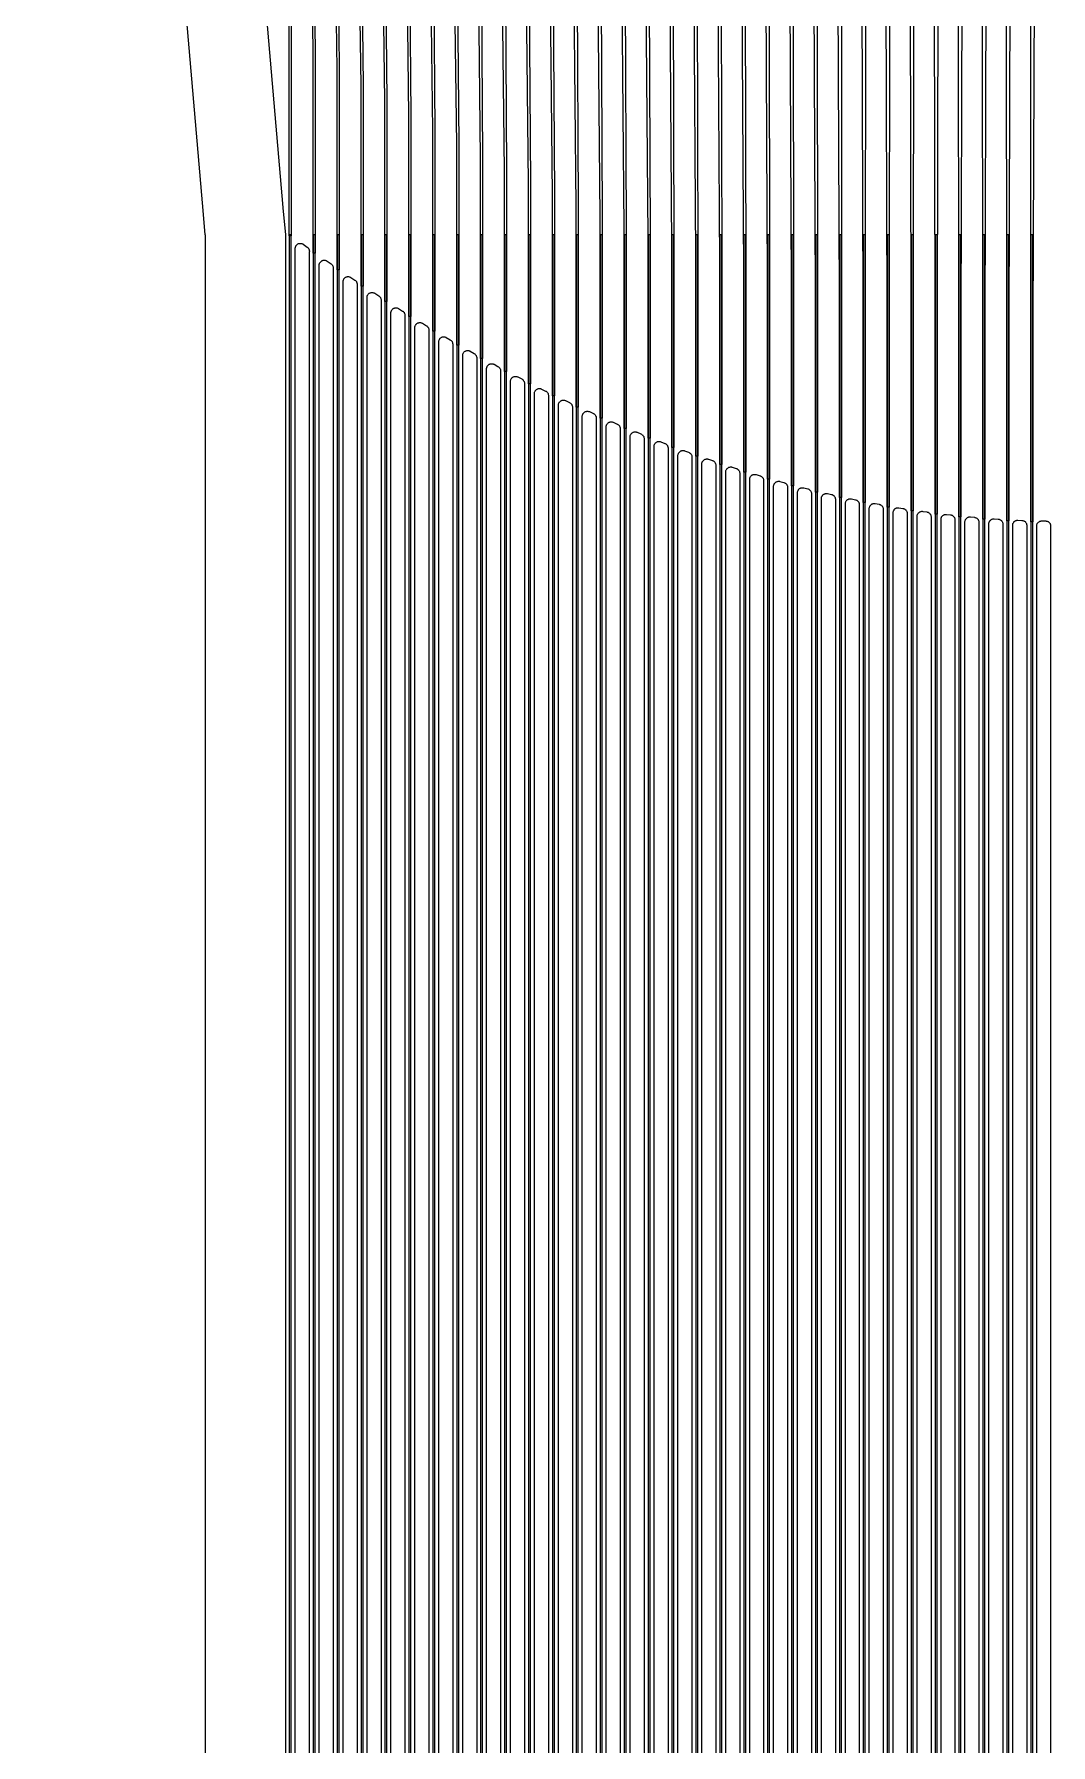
# Model space of a CAD drawing. Header units: metres. Extents: x -1805 to 1655, y -683 to 39617.
# Drawn here: x -1030 to -10, y 7921 to 9638 of the extents above; entities that cross this region are included whole.
import ezdxf

# ---------------------------------------------------------------- set-up
doc = ezdxf.new("R2010")
doc.units = ezdxf.units.M
doc.layers.add('Etching', color=5, linetype='CONTINUOUS')
doc.layers.add('Metal', color=4, linetype='CONTINUOUS')

msp = doc.modelspace()

# ---------------------------------------------------------------- linework, layer by layer
at = {"layer": 'Etching'}
for points in [[(-950, 11436.5), (-780.4, 9464), (-780.2, 9464), (-780.4, 9464), (-780.4, 9463.9), (-778, 9436.7), (-778, 9436.3), (-778, 9134.4), (-778, 9134.3), (-777.9, 9134.2), (-778, 9134.2), (-778, 3954.2)], [(-35.3, -497.7), (-858, 3836.5), (-858, 9436.5), (-858.3, 9436.5), (-860.1, 9457.1), (-1030, 11433.1)], [(-768, 3954.2), (-768, 9134.2), (-768.1, 9134.2), (-768, 9134.3), (-768, 9134.4), (-768, 9423.1), (-768, 9423.6), (-767.9, 9424.1), (-767.8, 9424.6), (-767.6, 9425.1), (-767.4, 9425.5), (-767.1, 9426), (-766.8, 9426.4), (-766.5, 9426.7), (-766.1, 9427.1), (-765.7, 9427.3), (-765.3, 9427.6), (-764.8, 9427.8), (-764.4, 9428), (-763.9, 9428.1), (-763.4, 9428.1), (-762.9, 9428.1), (-762.4, 9428.1), (-761.9, 9428), (-761.4, 9427.9), (-760.9, 9427.7), (-760.5, 9427.5), (-760.1, 9427.2), (-756, 9424.3), (-755.6, 9423.9), (-755.2, 9423.6), (-754.9, 9423.2), (-754.6, 9422.8), (-754.4, 9422.4), (-754.2, 9421.9), (-754.1, 9421.4), (-754, 9421), (-753.9, 9420.5), (-753.9, 9420), (-754, 9419.5), (-754, 9419.2), (-754, 9419.1), (-754, 9134.4), (-754, 9134.3), (-753.9, 9134.2), (-754, 9134.2), (-754, 3827.2)], [(-744, 3827.2), (-744, 9134.2), (-744.1, 9134.2), (-744, 9134.3), (-744, 9134.4), (-744, 9406.2), (-744, 9406.7), (-743.9, 9407.2), (-743.8, 9407.6), (-743.6, 9408.1), (-743.4, 9408.5), (-743.1, 9409), (-742.8, 9409.4), (-742.5, 9409.7), (-742.1, 9410.1), (-741.7, 9410.3), (-741.3, 9410.6), (-740.9, 9410.8), (-740.4, 9411), (-739.9, 9411.1), (-739.4, 9411.1), (-738.9, 9411.2), (-738.4, 9411.1), (-737.9, 9411.1), (-737.5, 9410.9), (-737, 9410.8), (-736.6, 9410.5), (-736.1, 9410.3), (-732.1, 9407.4), (-731.7, 9407.1), (-731.3, 9406.8), (-731, 9406.4), (-730.7, 9406), (-730.4, 9405.5), (-730.2, 9405.1), (-730.1, 9404.6), (-730, 9404.1), (-729.9, 9403.6), (-729.9, 9403.1), (-730, 9402.6), (-730, 9402.5), (-730, 9402.4), (-730, 9134.4), (-730, 9134.3), (-729.9, 9134.2), (-730, 9134.2), (-730, 3700.2)], [(-720, 3700.2), (-720, 9134.2), (-720.1, 9134.2), (-720, 9134.3), (-720, 9134.4), (-720, 9389.7), (-720, 9390.2), (-719.9, 9390.7), (-719.8, 9391.2), (-719.6, 9391.6), (-719.4, 9392.1), (-719.2, 9392.5), (-718.9, 9392.9), (-718.5, 9393.3), (-718.2, 9393.6), (-717.8, 9393.9), (-717.3, 9394.1), (-716.9, 9394.4), (-716.4, 9394.5), (-716, 9394.6), (-715.5, 9394.7), (-715, 9394.7), (-714.5, 9394.7), (-714, 9394.6), (-713.5, 9394.5), (-713.1, 9394.3), (-712.6, 9394.1), (-712.2, 9393.9), (-708.2, 9391.1), (-707.7, 9390.8), (-707.4, 9390.5), (-707, 9390.1), (-706.7, 9389.7), (-706.5, 9389.2), (-706.3, 9388.8), (-706.1, 9388.3), (-706, 9387.8), (-706, 9387.3), (-706, 9386.8), (-706, 9386.4), (-706, 9386.2), (-706, 9134.4), (-706, 9134.3), (-705.9, 9134.2), (-706, 9134.2), (-706, 3573.2)], [(-696, 3573.2), (-696, 9134.2), (-696.1, 9134.2), (-696, 9134.3), (-696, 9134.4), (-696, 9373.8), (-696, 9374.3), (-695.9, 9374.8), (-695.8, 9375.3), (-695.6, 9375.7), (-695.4, 9376.2), (-695.2, 9376.6), (-694.9, 9377), (-694.6, 9377.4), (-694.2, 9377.7), (-693.8, 9378), (-693.4, 9378.2), (-692.9, 9378.4), (-692.5, 9378.6), (-692, 9378.7), (-691.5, 9378.8), (-691, 9378.8), (-690.6, 9378.8), (-690.1, 9378.7), (-689.6, 9378.6), (-689.1, 9378.5), (-688.7, 9378.3), (-688.3, 9378), (-684.2, 9375.4), (-683.9, 9375.1), (-683.5, 9374.8), (-683.2, 9374.5), (-682.9, 9374.1), (-682.6, 9373.7), (-682.4, 9373.3), (-682.2, 9372.8), (-682.1, 9372.4), (-682, 9371.9), (-682, 9371.4), (-682, 9370.9), (-682, 9370.9), (-682, 9370.6), (-682, 9134.4), (-682, 9134.3), (-681.9, 9134.2), (-682, 9134.2), (-682, 3446.2)], [(-672, 3446.2), (-672, 9134.2), (-672.1, 9134.2), (-672, 9134.3), (-672, 9134.4), (-672, 9358.5), (-672, 9359), (-671.9, 9359.4), (-671.8, 9359.9), (-671.6, 9360.4), (-671.4, 9360.8), (-671.2, 9361.2), (-670.9, 9361.6), (-670.6, 9362), (-670.2, 9362.3), (-669.8, 9362.6), (-669.4, 9362.8), (-669, 9363.1), (-668.5, 9363.2), (-668.1, 9363.4), (-667.6, 9363.4), (-667.1, 9363.5), (-666.6, 9363.5), (-666.1, 9363.4), (-665.7, 9363.3), (-665.2, 9363.1), (-664.8, 9362.9), (-664.3, 9362.7), (-660.3, 9360.2), (-659.9, 9359.9), (-659.6, 9359.6), (-659.2, 9359.2), (-658.9, 9358.9), (-658.7, 9358.5), (-658.4, 9358), (-658.3, 9357.6), (-658.1, 9357.1), (-658, 9356.7), (-658, 9356.2), (-658, 9355.7), (-658, 9355.4), (-658, 9134.4), (-658, 9134.3), (-657.9, 9134.2), (-658, 9134.2), (-658, 3319.2)], [(-648, 3319.2), (-648, 9134.2), (-648.1, 9134.2), (-648, 9134.3), (-648, 9134.4), (-648, 9343.6), (-648, 9344.1), (-647.9, 9344.6), (-647.8, 9345.1), (-647.6, 9345.5), (-647.4, 9346), (-647.2, 9346.4), (-646.9, 9346.8), (-646.6, 9347.1), (-646.2, 9347.5), (-645.9, 9347.7), (-645.5, 9348), (-645, 9348.2), (-644.6, 9348.4), (-644.1, 9348.5), (-643.6, 9348.6), (-643.2, 9348.6), (-642.7, 9348.6), (-642.2, 9348.6), (-641.7, 9348.5), (-641.3, 9348.3), (-640.8, 9348.1), (-640.4, 9347.9), (-636.4, 9345.5), (-636, 9345.2), (-635.6, 9344.9), (-635.3, 9344.5), (-635, 9344.2), (-634.7, 9343.8), (-634.5, 9343.3), (-634.3, 9342.9), (-634.1, 9342.4), (-634, 9341.9), (-634, 9341.4), (-634, 9341), (-634, 9340.9), (-634, 9134.4), (-634, 9134.3), (-633.9, 9134.2), (-634, 9134.2), (-634, 3192.2)], [(-624, 3192.2), (-624, 9134.2), (-624.1, 9134.2), (-624, 9134.3), (-624, 9134.4), (-624, 9329.3), (-624, 9329.8), (-623.9, 9330.3), (-623.8, 9330.8), (-623.6, 9331.3), (-623.4, 9331.7), (-623.1, 9332.2), (-622.8, 9332.6), (-622.5, 9332.9), (-622.1, 9333.3), (-621.7, 9333.6), (-621.3, 9333.8), (-620.8, 9334), (-620.3, 9334.2), (-619.8, 9334.3), (-619.4, 9334.3), (-618.9, 9334.3), (-618.4, 9334.3), (-617.9, 9334.2), (-617.4, 9334.1), (-616.9, 9333.9), (-616.5, 9333.7), (-612.5, 9331.3), (-612.1, 9331), (-611.7, 9330.7), (-611.3, 9330.4), (-611, 9330), (-610.7, 9329.6), (-610.5, 9329.2), (-610.3, 9328.7), (-610.2, 9328.2), (-610.1, 9327.7), (-610, 9327.3), (-610, 9326.9), (-610, 9326.9), (-610, 9134.4), (-610, 9134.3), (-609.9, 9134.2), (-610, 9134.2), (-610, 3065.3)], [(-600, 3065.3), (-600, 9134.2), (-600.1, 9134.2), (-600, 9134.3), (-600, 9134.4), (-600, 9315.6), (-600, 9316.1), (-599.9, 9316.6), (-599.8, 9317), (-599.6, 9317.5), (-599.4, 9318), (-599.1, 9318.4), (-598.8, 9318.8), (-598.5, 9319.1), (-598.1, 9319.5), (-597.7, 9319.8), (-597.3, 9320), (-596.9, 9320.2), (-596.4, 9320.4), (-595.9, 9320.5), (-595.4, 9320.6), (-594.9, 9320.6), (-594.4, 9320.5), (-593.9, 9320.5), (-593.5, 9320.3), (-593, 9320.2), (-592.5, 9319.9), (-588.5, 9317.7), (-588.1, 9317.4), (-587.8, 9317.1), (-587.4, 9316.8), (-587.1, 9316.4), (-586.8, 9316), (-586.6, 9315.6), (-586.4, 9315.2), (-586.2, 9314.7), (-586.1, 9314.3), (-586, 9313.8), (-586, 9313.3), (-586, 9134.4), (-586, 9134.3), (-585.9, 9134.2), (-586, 9134.2), (-586, 2938.3)], [(-576, 2938.3), (-576, 9134.2), (-576.1, 9134.2), (-576, 9134.3), (-576, 9134.4), (-576, 9302.3), (-576, 9302.8), (-575.9, 9303.3), (-575.8, 9303.8), (-575.6, 9304.2), (-575.4, 9304.7), (-575.2, 9305.1), (-574.9, 9305.5), (-574.5, 9305.9), (-574.2, 9306.2), (-573.8, 9306.5), (-573.3, 9306.7), (-572.9, 9307), (-572.4, 9307.1), (-572, 9307.2), (-571.5, 9307.3), (-571, 9307.3), (-570.5, 9307.3), (-570, 9307.2), (-569.5, 9307.1), (-569.1, 9306.9), (-568.6, 9306.7), (-564.6, 9304.6), (-564.2, 9304.3), (-563.8, 9304), (-563.5, 9303.7), (-563.1, 9303.3), (-562.8, 9302.9), (-562.6, 9302.5), (-562.4, 9302.1), (-562.2, 9301.6), (-562.1, 9301.1), (-562, 9300.7), (-562, 9300.2), (-562, 9134.4), (-562, 9134.3), (-561.9, 9134.2), (-562, 9134.2), (-562, 2811.3)], [(-552, 2811.3), (-552, 9134.2), (-552.1, 9134.2), (-552, 9134.3), (-552, 9134.4), (-552, 9289.6), (-552, 9290.1), (-551.9, 9290.6), (-551.8, 9291.1), (-551.6, 9291.5), (-551.4, 9292), (-551.2, 9292.4), (-550.9, 9292.8), (-550.6, 9293.1), (-550.2, 9293.5), (-549.8, 9293.8), (-549.4, 9294), (-548.9, 9294.2), (-548.5, 9294.4), (-548, 9294.5), (-547.5, 9294.6), (-547, 9294.6), (-546.6, 9294.6), (-546.1, 9294.5), (-545.6, 9294.4), (-545.1, 9294.3), (-544.7, 9294.1), (-540.7, 9292), (-540.3, 9291.7), (-539.9, 9291.4), (-539.5, 9291.1), (-539.2, 9290.7), (-538.9, 9290.3), (-538.6, 9289.9), (-538.4, 9289.5), (-538.2, 9289), (-538.1, 9288.5), (-538, 9288), (-538, 9287.5), (-538, 9134.4), (-538, 9134.3), (-537.9, 9134.2), (-538, 9134.2), (-538, 2684.3)], [(-528, 2684.3), (-528, 9134.2), (-528.1, 9134.2), (-528, 9134.3), (-528, 9134.4), (-528, 9277.4), (-528, 9277.9), (-527.9, 9278.4), (-527.8, 9278.8), (-527.6, 9279.3), (-527.4, 9279.7), (-527.2, 9280.2), (-526.9, 9280.6), (-526.6, 9280.9), (-526.2, 9281.2), (-525.8, 9281.5), (-525.4, 9281.8), (-525, 9282), (-524.5, 9282.2), (-524.1, 9282.3), (-523.6, 9282.4), (-523.1, 9282.4), (-522.6, 9282.4), (-522.1, 9282.3), (-521.7, 9282.2), (-521.2, 9282.1), (-520.8, 9281.9), (-516.8, 9279.9), (-516.3, 9279.7), (-515.9, 9279.4), (-515.5, 9279), (-515.2, 9278.7), (-514.9, 9278.3), (-514.6, 9277.8), (-514.4, 9277.4), (-514.2, 9276.9), (-514.1, 9276.4), (-514, 9275.9), (-514, 9275.4), (-514, 9134.4), (-514, 9134.3), (-513.9, 9134.2), (-514, 9134.2), (-514, 2557.3)], [(-504, 2557.3), (-504, 9134.2), (-504.1, 9134.2), (-504, 9134.3), (-504, 9134.4), (-504, 9265.7), (-504, 9266.2), (-503.9, 9266.7), (-503.8, 9267.2), (-503.6, 9267.6), (-503.4, 9268.1), (-503.2, 9268.5), (-502.9, 9268.9), (-502.6, 9269.2), (-502.2, 9269.5), (-501.9, 9269.8), (-501.5, 9270.1), (-501, 9270.3), (-500.6, 9270.5), (-500.1, 9270.6), (-499.7, 9270.7), (-499.2, 9270.7), (-498.7, 9270.7), (-498.2, 9270.7), (-497.8, 9270.6), (-497.3, 9270.4), (-496.9, 9270.3), (-492.9, 9268.4), (-492.4, 9268.1), (-492, 9267.8), (-491.6, 9267.5), (-491.2, 9267.1), (-490.9, 9266.7), (-490.6, 9266.3), (-490.4, 9265.8), (-490.2, 9265.4), (-490.1, 9264.9), (-490, 9264.4), (-490, 9263.8), (-490, 9134.4), (-490, 9134.3), (-489.9, 9134.2), (-490, 9134.2), (-490, 2430.3)], [(-480, 2430.3), (-480, 9134.2), (-480.1, 9134.2), (-480, 9134.3), (-480, 9134.4), (-480, 9254.6), (-480, 9255.1), (-479.9, 9255.6), (-479.8, 9256.1), (-479.6, 9256.5), (-479.4, 9257), (-479.1, 9257.4), (-478.8, 9257.8), (-478.5, 9258.2), (-478.1, 9258.5), (-477.7, 9258.8), (-477.3, 9259.1), (-476.8, 9259.3), (-476.3, 9259.4), (-475.9, 9259.5), (-475.4, 9259.6), (-474.9, 9259.6), (-474.4, 9259.6), (-473.9, 9259.5), (-473.4, 9259.3), (-472.9, 9259.2), (-468.9, 9257.3), (-468.5, 9257.1), (-468.1, 9256.9), (-467.7, 9256.6), (-467.4, 9256.2), (-467.1, 9255.9), (-466.8, 9255.5), (-466.6, 9255.1), (-466.4, 9254.6), (-466.2, 9254.2), (-466.1, 9253.7), (-466, 9253.3), (-466, 9252.8), (-466, 9134.4), (-466, 9134.3), (-465.9, 9134.2), (-466, 9134.2), (-466, 2303.4)], [(-456, 2303.4), (-456, 9134.2), (-456.1, 9134.2), (-456, 9134.3), (-456, 9134.4), (-456, 9244), (-456, 9244.5), (-455.9, 9245), (-455.8, 9245.4), (-455.6, 9245.9), (-455.4, 9246.3), (-455.1, 9246.8), (-454.8, 9247.2), (-454.5, 9247.5), (-454.1, 9247.9), (-453.7, 9248.2), (-453.3, 9248.4), (-452.9, 9248.6), (-452.4, 9248.8), (-451.9, 9248.9), (-451.4, 9249), (-450.9, 9249), (-450.4, 9248.9), (-450, 9248.9), (-449.5, 9248.7), (-449, 9248.6), (-445, 9246.8), (-444.6, 9246.6), (-444.2, 9246.4), (-443.8, 9246.1), (-443.4, 9245.7), (-443.1, 9245.4), (-442.8, 9245), (-442.6, 9244.6), (-442.4, 9244.1), (-442.2, 9243.7), (-442.1, 9243.2), (-442, 9242.7), (-442, 9242.2), (-442, 9134.4), (-442, 9134.3), (-441.9, 9134.2), (-442, 9134.2), (-442, 2176.4)], [(-432, 2176.4), (-432, 9134.2), (-432.1, 9134.2), (-432, 9134.3), (-432, 9134.4), (-432, 9233.9), (-432, 9234.4), (-431.9, 9234.8), (-431.8, 9235.3), (-431.6, 9235.8), (-431.4, 9236.2), (-431.2, 9236.6), (-430.9, 9237), (-430.5, 9237.4), (-430.2, 9237.7), (-429.8, 9238), (-429.4, 9238.3), (-428.9, 9238.5), (-428.5, 9238.7), (-428, 9238.8), (-427.5, 9238.8), (-427, 9238.9), (-426.5, 9238.8), (-426, 9238.8), (-425.6, 9238.7), (-425.1, 9238.5), (-421.1, 9236.9), (-420.7, 9236.6), (-420.2, 9236.4), (-419.8, 9236.1), (-419.5, 9235.8), (-419.1, 9235.4), (-418.8, 9235), (-418.6, 9234.6), (-418.4, 9234.2), (-418.2, 9233.7), (-418.1, 9233.2), (-418, 9232.7), (-418, 9232.2), (-418, 9134.4), (-418, 9134.3), (-417.9, 9134.2), (-418, 9134.2), (-418, 2049.4)], [(-408, 2049.4), (-408, 9134.2), (-408.1, 9134.2), (-408, 9134.3), (-408, 9134.4), (-408, 9224.3), (-408, 9224.8), (-407.9, 9225.3), (-407.8, 9225.7), (-407.6, 9226.2), (-407.4, 9226.6), (-407.2, 9227), (-406.9, 9227.4), (-406.6, 9227.8), (-406.2, 9228.1), (-405.8, 9228.4), (-405.4, 9228.7), (-405, 9228.9), (-404.5, 9229.1), (-404.1, 9229.2), (-403.6, 9229.3), (-403.1, 9229.3), (-402.6, 9229.3), (-402.1, 9229.2), (-401.7, 9229.1), (-401.2, 9229), (-397.2, 9227.4), (-396.7, 9227.2), (-396.3, 9227), (-395.9, 9226.7), (-395.5, 9226.3), (-395.2, 9226), (-394.9, 9225.6), (-394.6, 9225.1), (-394.4, 9224.7), (-394.2, 9224.2), (-394.1, 9223.7), (-394, 9223.2), (-394, 9222.7), (-394, 9134.4), (-394, 9134.3), (-393.9, 9134.2), (-394, 9134.2), (-394, 1922.4)], [(-384, 1922.4), (-384, 9134.2), (-384.1, 9134.2), (-384, 9134.3), (-384, 9134.4), (-384, 9215.2), (-384, 9215.7), (-383.9, 9216.2), (-383.8, 9216.7), (-383.6, 9217.1), (-383.4, 9217.6), (-383.2, 9218), (-382.9, 9218.4), (-382.6, 9218.7), (-382.2, 9219), (-381.9, 9219.3), (-381.5, 9219.6), (-381, 9219.8), (-380.6, 9220), (-380.1, 9220.1), (-379.6, 9220.2), (-379.2, 9220.2), (-378.7, 9220.2), (-378.2, 9220.2), (-377.7, 9220.1), (-377.3, 9219.9), (-373.3, 9218.5), (-372.8, 9218.3), (-372.4, 9218), (-372, 9217.7), (-371.6, 9217.4), (-371.2, 9217), (-370.9, 9216.6), (-370.6, 9216.2), (-370.4, 9215.8), (-370.2, 9215.3), (-370.1, 9214.8), (-370, 9214.3), (-370, 9213.8), (-370, 9134.4), (-370, 9134.3), (-369.9, 9134.2), (-370, 9134.2), (-370, 1795.4)], [(-360, 1795.4), (-360, 9134.2), (-360.1, 9134.2), (-360, 9134.3), (-360, 9134.4), (-360, 9206.7), (-360, 9207.2), (-359.9, 9207.7), (-359.8, 9208.2), (-359.6, 9208.7), (-359.4, 9209.1), (-359.1, 9209.5), (-358.8, 9209.9), (-358.5, 9210.3), (-358.1, 9210.6), (-357.7, 9210.9), (-357.3, 9211.2), (-356.8, 9211.4), (-356.3, 9211.5), (-355.8, 9211.6), (-355.3, 9211.7), (-354.8, 9211.7), (-354.3, 9211.7), (-353.9, 9211.6), (-353.4, 9211.4), (-349.4, 9210.1), (-348.9, 9209.9), (-348.5, 9209.7), (-348.1, 9209.4), (-347.7, 9209.1), (-347.4, 9208.8), (-347.1, 9208.4), (-346.8, 9208), (-346.6, 9207.6), (-346.4, 9207.2), (-346.2, 9206.8), (-346.1, 9206.3), (-346, 9205.8), (-346, 9205.3), (-346, 9134.4), (-346, 9134.3), (-345.9, 9134.2), (-346, 9134.2), (-346, 1668.4)], [(-336, 1668.4), (-336, 9134.2), (-336.1, 9134.2), (-336, 9134.3), (-336, 9134.4), (-336, 9198.7), (-336, 9199.2), (-335.9, 9199.7), (-335.8, 9200.2), (-335.6, 9200.7), (-335.4, 9201.1), (-335.1, 9201.5), (-334.8, 9201.9), (-334.5, 9202.3), (-334.1, 9202.6), (-333.7, 9202.9), (-333.3, 9203.2), (-332.9, 9203.4), (-332.4, 9203.5), (-331.9, 9203.6), (-331.4, 9203.7), (-330.9, 9203.7), (-330.4, 9203.7), (-329.9, 9203.6), (-329.5, 9203.5), (-325.5, 9202.2), (-325, 9202), (-324.6, 9201.8), (-324.2, 9201.6), (-323.8, 9201.3), (-323.4, 9200.9), (-323.1, 9200.6), (-322.8, 9200.2), (-322.6, 9199.8), (-322.4, 9199.3), (-322.2, 9198.9), (-322.1, 9198.4), (-322, 9197.9), (-322, 9197.4), (-322, 9134.4), (-322, 9134.3), (-321.9, 9134.2), (-322, 9134.2), (-322, 1541.5)], [(-312, 1541.5), (-312, 9134.2), (-312.1, 9134.2), (-312, 9134.3), (-312, 9134.4), (-312, 9191.3), (-312, 9191.7), (-311.9, 9192.2), (-311.8, 9192.7), (-311.6, 9193.2), (-311.4, 9193.6), (-311.2, 9194), (-310.9, 9194.4), (-310.5, 9194.8), (-310.2, 9195.1), (-309.8, 9195.4), (-309.4, 9195.7), (-308.9, 9195.9), (-308.5, 9196), (-308, 9196.2), (-307.5, 9196.2), (-307, 9196.3), (-306.5, 9196.2), (-306, 9196.2), (-305.6, 9196), (-301.6, 9194.9), (-301.1, 9194.7), (-300.7, 9194.5), (-300.2, 9194.2), (-299.8, 9193.9), (-299.5, 9193.6), (-299.1, 9193.2), (-298.8, 9192.8), (-298.6, 9192.4), (-298.4, 9192), (-298.2, 9191.5), (-298.1, 9191), (-298, 9190.6), (-298, 9190.1), (-298, 9134.4), (-298, 9134.3), (-297.9, 9134.2), (-298, 9134.2), (-298, 1414.5)], [(-288, 1414.5), (-288, 9134.2), (-288.1, 9134.2), (-288, 9134.3), (-288, 9134.4), (-288, 9184.3), (-288, 9184.8), (-287.9, 9185.3), (-287.8, 9185.8), (-287.6, 9186.2), (-287.4, 9186.7), (-287.2, 9187.1), (-286.9, 9187.5), (-286.6, 9187.8), (-286.2, 9188.2), (-285.8, 9188.5), (-285.4, 9188.7), (-285, 9188.9), (-284.5, 9189.1), (-284.1, 9189.2), (-283.6, 9189.3), (-283.1, 9189.3), (-282.6, 9189.3), (-282.1, 9189.3), (-281.7, 9189.1), (-277.7, 9188), (-277.2, 9187.9), (-276.7, 9187.7), (-276.3, 9187.4), (-275.9, 9187.1), (-275.5, 9186.8), (-275.2, 9186.4), (-274.9, 9186), (-274.6, 9185.6), (-274.4, 9185.2), (-274.2, 9184.7), (-274.1, 9184.2), (-274, 9183.7), (-274, 9183.2), (-274, 9134.4), (-274, 9134.3), (-273.9, 9134.2), (-274, 9134.2), (-274, 1287.5)], [(-264, 1287.5), (-264, 9134.2), (-264.1, 9134.2), (-264, 9134.3), (-264, 9134.4), (-264, 9177.9), (-264, 9178.4), (-263.9, 9178.9), (-263.8, 9179.4), (-263.6, 9179.8), (-263.4, 9180.2), (-263.2, 9180.7), (-262.9, 9181), (-262.6, 9181.4), (-262.3, 9181.7), (-261.9, 9182), (-261.5, 9182.3), (-261, 9182.5), (-260.6, 9182.7), (-260.1, 9182.8), (-259.7, 9182.9), (-259.2, 9182.9), (-258.7, 9182.9), (-258.2, 9182.9), (-257.8, 9182.8), (-253.8, 9181.8), (-253.3, 9181.6), (-252.8, 9181.4), (-252.4, 9181.2), (-252, 9180.9), (-251.6, 9180.6), (-251.2, 9180.2), (-250.9, 9179.8), (-250.6, 9179.4), (-250.4, 9178.9), (-250.2, 9178.4), (-250.1, 9177.9), (-250, 9177.4), (-250, 9176.9), (-250, 9134.4), (-250, 9134.3), (-249.9, 9134.2), (-250, 9134.2), (-250, 1160.5)], [(-240, 1160.5), (-240, 9134.2), (-240.1, 9134.2), (-240, 9134.3), (-240, 9134.4), (-240, 9172.1), (-240, 9172.6), (-239.9, 9173.1), (-239.8, 9173.6), (-239.6, 9174), (-239.4, 9174.5), (-239.1, 9174.9), (-238.8, 9175.3), (-238.5, 9175.7), (-238.1, 9176), (-237.7, 9176.3), (-237.3, 9176.5), (-236.8, 9176.7), (-236.3, 9176.9), (-235.9, 9177), (-235.4, 9177.1), (-234.9, 9177.1), (-234.4, 9177), (-233.9, 9177), (-229.9, 9176), (-229.4, 9175.9), (-229, 9175.7), (-228.5, 9175.5), (-228.1, 9175.3), (-227.8, 9175), (-227.4, 9174.6), (-227.1, 9174.3), (-226.8, 9173.9), (-226.6, 9173.5), (-226.4, 9173), (-226.2, 9172.6), (-226.1, 9172.1), (-226, 9171.6), (-226, 9171.2), (-226, 9134.4), (-226, 9134.3), (-225.9, 9134.2), (-226, 9134.2), (-226, 1033.5)], [(-216, 1033.5), (-216, 9134.2), (-216.1, 9134.2), (-216, 9134.3), (-216, 9134.4), (-216, 9166.8), (-216, 9167.3), (-215.9, 9167.8), (-215.8, 9168.2), (-215.6, 9168.7), (-215.4, 9169.1), (-215.1, 9169.6), (-214.9, 9170), (-214.5, 9170.3), (-214.2, 9170.7), (-213.8, 9171), (-213.3, 9171.2), (-212.9, 9171.4), (-212.4, 9171.6), (-211.9, 9171.7), (-211.5, 9171.8), (-211, 9171.8), (-210.5, 9171.8), (-210, 9171.7), (-206, 9170.8), (-205.5, 9170.7), (-205, 9170.5), (-204.6, 9170.3), (-204.2, 9170.1), (-203.8, 9169.8), (-203.4, 9169.5), (-203.1, 9169.1), (-202.8, 9168.7), (-202.6, 9168.3), (-202.4, 9167.8), (-202.2, 9167.4), (-202.1, 9166.9), (-202, 9166.4), (-202, 9165.9), (-202, 9134.4), (-202, 9134.3), (-201.9, 9134.2), (-202, 9134.2), (-202, 906.5)], [(-192, 906.5), (-192, 9134.2), (-192.1, 9134.2), (-192, 9134.3), (-192, 9134.4), (-192, 9162), (-192, 9162.5), (-191.9, 9163), (-191.8, 9163.5), (-191.6, 9163.9), (-191.4, 9164.4), (-191.2, 9164.8), (-190.9, 9165.2), (-190.6, 9165.5), (-190.2, 9165.9), (-189.8, 9166.2), (-189.4, 9166.4), (-189, 9166.6), (-188.5, 9166.8), (-188, 9166.9), (-187.5, 9167), (-187.1, 9167), (-186.6, 9167), (-186.1, 9166.9), (-182.1, 9166.2), (-181.6, 9166.1), (-181.1, 9165.9), (-180.7, 9165.7), (-180.3, 9165.5), (-179.9, 9165.2), (-179.5, 9164.8), (-179.2, 9164.5), (-178.9, 9164.1), (-178.6, 9163.7), (-178.4, 9163.2), (-178.2, 9162.7), (-178.1, 9162.3), (-178, 9161.8), (-178, 9161.3), (-178, 9134.4), (-178, 9134.3), (-177.9, 9134.2), (-178, 9134.2), (-178, 779.5)], [(-168, 779.5), (-168, 9134.2), (-168.1, 9134.2), (-168, 9134.3), (-168, 9134.4), (-168, 9157.8), (-168, 9158.3), (-167.9, 9158.8), (-167.8, 9159.2), (-167.6, 9159.7), (-167.4, 9160.1), (-167.2, 9160.5), (-166.9, 9160.9), (-166.6, 9161.3), (-166.2, 9161.6), (-165.9, 9161.9), (-165.5, 9162.2), (-165, 9162.4), (-164.6, 9162.6), (-164.1, 9162.7), (-163.6, 9162.8), (-163.2, 9162.8), (-162.7, 9162.8), (-162.2, 9162.8), (-158.2, 9162.1), (-157.7, 9162), (-157.2, 9161.8), (-156.8, 9161.6), (-156.3, 9161.4), (-155.9, 9161.1), (-155.5, 9160.8), (-155.2, 9160.4), (-154.9, 9160), (-154.6, 9159.6), (-154.4, 9159.1), (-154.2, 9158.7), (-154.1, 9158.2), (-154, 9157.7), (-154, 9157.2), (-154, 9134.4), (-154, 9134.3), (-153.9, 9134.2), (-154, 9134.2), (-154, 652.6)], [(-144, 652.6), (-144, 9134.2), (-144.1, 9134.2), (-144, 9134.3), (-144, 9134.4), (-144, 9154.2), (-144, 9154.7), (-143.9, 9155.2), (-143.8, 9155.7), (-143.6, 9156.1), (-143.4, 9156.6), (-143.1, 9157), (-142.8, 9157.4), (-142.5, 9157.8), (-142.1, 9158.1), (-141.7, 9158.4), (-141.2, 9158.6), (-140.8, 9158.8), (-140.3, 9159), (-139.8, 9159.1), (-139.3, 9159.2), (-138.8, 9159.2), (-138.3, 9159.1), (-134.3, 9158.6), (-133.8, 9158.5), (-133.4, 9158.3), (-132.9, 9158.2), (-132.5, 9158), (-132.1, 9157.7), (-131.7, 9157.4), (-131.4, 9157.1), (-131.1, 9156.7), (-130.8, 9156.3), (-130.6, 9155.9), (-130.4, 9155.5), (-130.2, 9155), (-130.1, 9154.6), (-130, 9154.1), (-130, 9153.6), (-130, 9134.4), (-130, 9134.3), (-129.9, 9134.2), (-130, 9134.2), (-130, 525.6)], [(-120, 525.6), (-120, 9134.2), (-120.1, 9134.2), (-120, 9134.3), (-120, 9134.4), (-120, 9151.1), (-120, 9151.6), (-119.9, 9152.1), (-119.8, 9152.6), (-119.6, 9153), (-119.4, 9153.5), (-119.1, 9153.9), (-118.8, 9154.3), (-118.5, 9154.7), (-118.1, 9155), (-117.7, 9155.3), (-117.3, 9155.5), (-116.9, 9155.7), (-116.4, 9155.9), (-115.9, 9156), (-115.4, 9156.1), (-114.9, 9156.1), (-114.4, 9156.1), (-110.4, 9155.6), (-109.9, 9155.5), (-109.5, 9155.4), (-109, 9155.2), (-108.6, 9155), (-108.2, 9154.8), (-107.8, 9154.5), (-107.4, 9154.1), (-107.1, 9153.8), (-106.8, 9153.4), (-106.6, 9153), (-106.4, 9152.5), (-106.2, 9152.1), (-106.1, 9151.6), (-106, 9151.1), (-106, 9150.6), (-106, 9134.4), (-106, 9134.3), (-105.9, 9134.2), (-106, 9134.2), (-106, 398.6)], [(-96, 398.6), (-96, 9134.2), (-96.1, 9134.2), (-96, 9134.3), (-96, 9134.4), (-96, 9148.6), (-96, 9149.1), (-95.9, 9149.5), (-95.8, 9150), (-95.6, 9150.5), (-95.4, 9150.9), (-95.2, 9151.3), (-94.9, 9151.7), (-94.5, 9152.1), (-94.2, 9152.4), (-93.8, 9152.7), (-93.4, 9153), (-92.9, 9153.2), (-92.5, 9153.3), (-92, 9153.5), (-91.5, 9153.5), (-91, 9153.6), (-90.5, 9153.6), (-86.5, 9153.2), (-86.1, 9153.1), (-85.6, 9153), (-85.1, 9152.8), (-84.7, 9152.6), (-84.2, 9152.4), (-83.8, 9152.1), (-83.5, 9151.8), (-83.1, 9151.4), (-82.9, 9151), (-82.6, 9150.6), (-82.4, 9150.1), (-82.2, 9149.7), (-82.1, 9149.2), (-82, 9148.7), (-82, 9148.2), (-82, 9134.4), (-82, 9134.3), (-81.9, 9134.2), (-82, 9134.2), (-82, 271.6)], [(-72, 271.6), (-72, 9134.2), (-72.1, 9134.2), (-72, 9134.3), (-72, 9134.4), (-72, 9146.6), (-72, 9147.1), (-71.9, 9147.6), (-71.8, 9148.1), (-71.6, 9148.5), (-71.4, 9148.9), (-71.2, 9149.4), (-70.9, 9149.8), (-70.6, 9150.1), (-70.2, 9150.4), (-69.9, 9150.7), (-69.4, 9151), (-69, 9151.2), (-68.6, 9151.4), (-68.1, 9151.5), (-67.6, 9151.6), (-67.1, 9151.6), (-66.7, 9151.6), (-62.7, 9151.4), (-62.2, 9151.3), (-61.7, 9151.2), (-61.2, 9151), (-60.7, 9150.8), (-60.3, 9150.6), (-59.9, 9150.3), (-59.5, 9150), (-59.2, 9149.6), (-58.9, 9149.2), (-58.6, 9148.8), (-58.4, 9148.3), (-58.2, 9147.8), (-58.1, 9147.4), (-58, 9146.9), (-58, 9146.4), (-58, 9134.4), (-58, 9134.3), (-57.9, 9134.2), (-58, 9134.2), (-58, 144.6)], [(-48, 144.6), (-48, 9134.2), (-48.1, 9134.2), (-48, 9134.3), (-48, 9134.4), (-48, 9145.3), (-48, 9145.8), (-47.9, 9146.3), (-47.8, 9146.8), (-47.6, 9147.2), (-47.4, 9147.7), (-47.1, 9148.1), (-46.8, 9148.5), (-46.5, 9148.9), (-46.1, 9149.2), (-45.7, 9149.5), (-45.2, 9149.8), (-44.8, 9150), (-44.3, 9150.1), (-43.8, 9150.2), (-43.3, 9150.3), (-42.8, 9150.3), (-38.8, 9150.1), (-38.3, 9150.1), (-37.8, 9150), (-37.4, 9149.8), (-36.9, 9149.7), (-36.5, 9149.4), (-36.1, 9149.2), (-35.7, 9148.9), (-35.4, 9148.6), (-35.1, 9148.2), (-34.8, 9147.8), (-34.6, 9147.4), (-34.4, 9147), (-34.2, 9146.5), (-34.1, 9146.1), (-34, 9145.6), (-34, 9145.1), (-34, 9134.4), (-34, 9134.3), (-33.9, 9134.2), (-34, 9134.2), (-34, 17.6)], [(-24, 17.6), (-24, 9134.2), (-24.1, 9134.2), (-24, 9134.3), (-24, 9134.4), (-24, 9144.5), (-24, 9145), (-23.9, 9145.5), (-23.8, 9146), (-23.6, 9146.5), (-23.4, 9146.9), (-23.1, 9147.3), (-22.8, 9147.7), (-22.5, 9148.1), (-22.1, 9148.4), (-21.7, 9148.7), (-21.3, 9149), (-20.9, 9149.2), (-20.4, 9149.3), (-19.9, 9149.4), (-19.4, 9149.5), (-18.9, 9149.5), (-14.9, 9149.5), (-14.4, 9149.4), (-14, 9149.4), (-13.5, 9149.2), (-13, 9149.1), (-12.6, 9148.9), (-12.2, 9148.6), (-11.8, 9148.3), (-11.4, 9148), (-11.1, 9147.6), (-10.8, 9147.2), (-10.6, 9146.8), (-10.4, 9146.4), (-10.2, 9145.9), (-10.1, 9145.4), (-10, 9145), (-10, 9144.5), (-10, 9134.4), (-10, 9134.3), (-9.9, 9134.2), (-10, 9134.2), (-10, 5166.3)]]:
    msp.add_lwpolyline(points, dxfattribs=at)
at = {"layer": 'Metal'}
for points in [[(-30, 9148.7), (-30, 9349.7), (-30, 11349.7), (-30, 37902.5), (-978.8, 39033.3), (-971.2, 39039.7), (-20, 37906.2), (-20, 11349.7), (-28, 9349.7), (-28, 9148.7)], [(-54, 9149.7), (-54, 9350.7), (-55, 11350.7), (-55, 37632.3), (-978.8, 38733.3), (-971.2, 38739.7), (-45, 37636), (-45, 11350.7), (-52, 9350.7), (-52, 9149.7)], [(-78, 9151.3), (-78, 9352.3), (-80, 11352.3), (-80, 37362.1), (-978.8, 38433.3), (-971.2, 38439.7), (-70, 37365.7), (-70, 11352.3), (-76, 9352.3), (-76, 9151.3)], [(-102, 9153.5), (-102, 9354.5), (-105, 11354.5), (-105, 37091.9), (-978.8, 38133.3), (-971.2, 38139.7), (-95, 37095.5), (-95, 11354.5), (-100, 9354.5), (-100, 9153.5)], [(-126, 9156.3), (-126, 9357.3), (-130, 11357.3), (-130, 36821.7), (-978.8, 37833.3), (-971.2, 37839.7), (-120, 36825.3), (-120, 11357.3), (-124, 9357.3), (-124, 9156.3)], [(-150, 9159.6), (-150, 9360.6), (-155, 11360.6), (-155, 36551.5), (-978.8, 37533.3), (-971.2, 37539.7), (-145, 36555.1), (-145, 11360.6), (-148, 9360.6), (-148, 9159.6)], [(-174, 9163.5), (-174, 9364.5), (-180, 11364.5), (-180, 36281.3), (-978.8, 37233.3), (-971.2, 37239.7), (-170, 36284.9), (-170, 11364.5), (-172, 9364.5), (-172, 9163.5)], [(-198, 9168), (-198, 9369), (-205, 11369), (-205, 36011.1), (-978.8, 36933.3), (-971.2, 36939.7), (-195, 36014.7), (-195, 11369), (-196, 9369), (-196, 9168)], [(-222, 9173), (-222, 9374), (-230, 11374), (-230, 35740.9), (-978.8, 36633.3), (-971.2, 36639.7), (-220, 35744.5), (-220, 11374), (-220, 9374), (-220, 9173)], [(-246, 9178.5), (-246, 9379.5), (-255, 11379.5), (-255, 35470.7), (-978.8, 36333.3), (-971.2, 36339.7), (-245, 35474.3), (-245, 11379.5), (-244, 9379.5), (-244, 9178.5)], [(-270, 9184.6), (-270, 9385.6), (-280, 11385.6), (-280, 35200.5), (-978.8, 36033.3), (-971.2, 36039.7), (-270, 35204.1), (-270, 11385.6), (-268, 9385.6), (-268, 9184.6)], [(-294, 9191.3), (-294, 9392.3), (-305, 11392.3), (-305, 34930.3), (-978.8, 35733.3), (-971.2, 35739.7), (-295, 34933.9), (-295, 11392.3), (-292, 9392.3), (-292, 9191.3)], [(-318, 9198.5), (-318, 9399.5), (-330, 11399.5), (-330, 34660), (-978.8, 35433.3), (-971.2, 35439.7), (-320, 34663.7), (-320, 11399.5), (-316, 9399.5), (-316, 9198.5)], [(-342, 9206.2), (-342, 9407.2), (-355, 11407.2), (-355, 34389.8), (-978.8, 35133.3), (-971.2, 35139.7), (-345, 34393.5), (-345, 11407.2), (-340, 9407.2), (-340, 9206.2)], [(-366, 9214.4), (-366, 9415.4), (-380, 11415.4), (-380, 34119.6), (-978.8, 34833.3), (-971.2, 34839.7), (-370, 34123.3), (-370, 11415.5), (-364, 9415.4), (-364, 9214.4)], [(-390, 9223.2), (-390, 9424.2), (-405, 11424.2), (-405, 33849.4), (-978.8, 34533.3), (-971.2, 34539.7), (-395, 33853.1), (-395, 11424.2), (-388, 9424.2), (-388, 9223.2)], [(-414, 9232.5), (-414, 9433.5), (-430, 11433.5), (-430, 33579.2), (-978.8, 34233.3), (-971.2, 34239.7), (-420, 33582.9), (-420, 11433.6), (-412, 9433.5), (-412, 9232.5)], [(-438, 9242.4), (-438, 9443.4), (-455, 11443.4), (-455, 33309), (-978.8, 33933.3), (-971.2, 33939.7), (-445, 33312.7), (-445, 11443.4), (-436, 9443.4), (-436, 9242.4)], [(-462, 9252.7), (-462, 9453.7), (-480, 11453.7), (-480, 33038.8), (-978.8, 33633.3), (-971.2, 33639.7), (-470, 33042.5), (-470, 11453.8), (-460, 9453.7), (-460, 9252.7)], [(-486, 9263.6), (-486, 9464.6), (-505, 11464.6), (-505, 32768.6), (-978.8, 33333.3), (-971.2, 33339.7), (-495, 32772.2), (-495, 11464.6), (-484, 9464.6), (-484, 9263.6)], [(-510, 9275), (-510, 9476), (-530, 11476), (-530, 32498.4), (-978.8, 33033.3), (-971.2, 33039.7), (-520, 32502), (-520, 11476.1), (-508, 9476), (-508, 9275)], [(-534, 9287), (-534, 9488), (-555, 11488), (-555, 32228.2), (-978.8, 32733.3), (-971.2, 32739.7), (-545, 32231.8), (-545, 11488), (-532, 9488), (-532, 9287)], [(-558, 9299.4), (-558, 9500.4), (-580, 11500.4), (-580, 31958), (-978.8, 32433.3), (-971.2, 32439.7), (-570, 31961.6), (-570, 11500.5), (-556, 9500.4), (-556, 9299.4)], [(-582, 9312.4), (-582, 9513.4), (-605, 11513.4), (-605, 31687.8), (-978.8, 32133.3), (-971.2, 32139.7), (-595, 31691.4), (-595, 11513.5), (-580, 9513.4), (-580, 9312.4)], [(-606, 9325.9), (-606, 9526.9), (-630, 11526.9), (-630, 31417.6), (-978.8, 31833.3), (-971.2, 31839.7), (-620, 31421.2), (-620, 11527), (-604, 9526.9), (-604, 9325.9)], [(-630, 9340), (-630, 9541), (-655, 11541), (-655, 31147.4), (-978.8, 31533.3), (-971.2, 31539.7), (-645, 31151), (-645, 11541), (-628, 9541), (-628, 9340)], [(-654, 9354.6), (-654, 9555.6), (-680, 11555.5), (-680, 30877.2), (-978.8, 31233.3), (-971.2, 31239.7), (-670, 30880.8), (-670, 11555.6), (-652, 9555.6), (-652, 9354.6)], [(-678, 9369.7), (-678, 9570.7), (-705, 11570.6), (-705, 30607), (-978.8, 30933.3), (-971.2, 30939.7), (-695, 30610.6), (-695, 11570.7), (-676, 9570.7), (-676, 9369.7)], [(-702, 9385.3), (-702, 9586.3), (-730, 11586.3), (-730, 30336.7), (-978.8, 30633.3), (-971.2, 30639.7), (-720, 30340.4), (-720, 11586.3), (-700, 9586.3), (-700, 9385.3)], [(-726, 9401.5), (-726, 9602.5), (-755, 11602.5), (-755, 30066.5), (-978.8, 30333.3), (-971.2, 30339.7), (-745, 30070.2), (-745, 11602.5), (-724, 9602.5), (-724, 9401.5)], [(-750, 9418.2), (-750, 9619.2), (-780, 11619.2), (-780, 29796.3), (-978.8, 30033.3), (-971.2, 30039.7), (-770, 29800), (-770, 11619.3), (-748, 9619.2), (-748, 9418.2)], [(-774, 9435.5), (-774, 9636.5), (-805, 11636.5), (-805, 29526.1), (-978.8, 29733.3), (-971.2, 29739.7), (-795, 29529.8), (-795, 11636.5), (-772, 9636.5), (-772, 9435.5)]]:
    msp.add_lwpolyline(points, close=True, dxfattribs=at)
for points in [[(-772, 3950.3), (-772, 9436.5), (-774, 9436.5), (-774, 9436.5), (-774, 3950.3)], [(-748, 3823.4), (-748, 9436.5), (-750, 9436.5), (-750, 9436.5), (-750, 3823.4)], [(-724, 3696.4), (-724, 9436.5), (-726, 9436.5), (-726, 9436.5), (-726, 3696.4)], [(-700, 3569.4), (-700, 9436.5), (-702, 9436.5), (-702, 9436.5), (-702, 3569.4)], [(-676, 3442.4), (-676, 9436.5), (-678, 9436.5), (-678, 9436.5), (-678, 3442.4)], [(-652, 3315.4), (-652, 9436.5), (-654, 9436.5), (-654, 9436.5), (-654, 3315.4)], [(-628, 3188.4), (-628, 9436.5), (-630, 9436.5), (-630, 9436.5), (-630, 3188.4)], [(-604, 3061.4), (-604, 9436.5), (-606, 9436.5), (-606, 9436.5), (-606, 3061.4)], [(-580, 2934.5), (-580, 9436.5), (-582, 9436.5), (-582, 9436.5), (-582, 2934.5)], [(-556, 2807.5), (-556, 9436.5), (-558, 9436.5), (-558, 9436.5), (-558, 2807.5)], [(-532, 2680.5), (-532, 9436.5), (-534, 9436.5), (-534, 9436.5), (-534, 2680.5)], [(-508, 2553.5), (-508, 9436.5), (-510, 9436.5), (-510, 9436.5), (-510, 2553.5)], [(-484, 2426.5), (-484, 9436.5), (-486, 9436.5), (-486, 9436.5), (-486, 2426.5)], [(-460, 2299.5), (-460, 9436.5), (-462, 9436.5), (-462, 9436.5), (-462, 2299.5)], [(-436, 2172.6), (-436, 9436.5), (-438, 9436.5), (-438, 9436.5), (-438, 2172.6)], [(-412, 2045.6), (-412, 9436.5), (-414, 9436.5), (-414, 9436.5), (-414, 2045.6)], [(-388, 1918.6), (-388, 9436.5), (-390, 9436.5), (-390, 9436.5), (-390, 1918.6)], [(-364, 1791.6), (-364, 9436.5), (-366, 9436.5), (-366, 9436.5), (-366, 1791.6)], [(-340, 1664.6), (-340, 9436.5), (-342, 9436.5), (-342, 9436.5), (-342, 1664.6)], [(-316, 1537.6), (-316, 9436.5), (-318, 9436.5), (-318, 9436.5), (-318, 1537.6)], [(-292, 1410.7), (-292, 9436.5), (-294, 9436.5), (-294, 9436.5), (-294, 1410.7)], [(-268, 1283.7), (-268, 9436.5), (-270, 9436.5), (-270, 9436.5), (-270, 1283.7)], [(-244, 1156.7), (-244, 9436.5), (-246, 9436.5), (-246, 9436.5), (-246, 1156.7)], [(-220, 1029.7), (-220, 9436.5), (-222, 9436.5), (-222, 9436.5), (-222, 1029.7)], [(-196, 902.7), (-196, 9436.5), (-198, 9436.5), (-198, 9436.5), (-198, 902.7)], [(-172, 775.7), (-172, 9436.5), (-174, 9436.5), (-174, 9436.5), (-174, 775.7)], [(-148, 648.7), (-148, 9436.5), (-150, 9436.5), (-150, 9436.5), (-150, 648.7)], [(-124, 521.8), (-124, 9436.5), (-126, 9436.5), (-126, 9436.5), (-126, 521.8)], [(-100, 394.8), (-100, 9436.5), (-102, 9436.5), (-102, 9436.5), (-102, 394.8)], [(-76, 267.8), (-76, 9436.5), (-78, 9436.5), (-78, 9436.5), (-78, 267.8)], [(-52, 140.8), (-52, 9436.5), (-54, 9436.5), (-54, 9436.5), (-54, 140.8)], [(-28, 13.8), (-28, 9436.5), (-30, 9436.5), (-30, 9436.5), (-30, 13.8)]]:
    msp.add_lwpolyline(points, dxfattribs=at)

doc.saveas('drawing.dxf')
